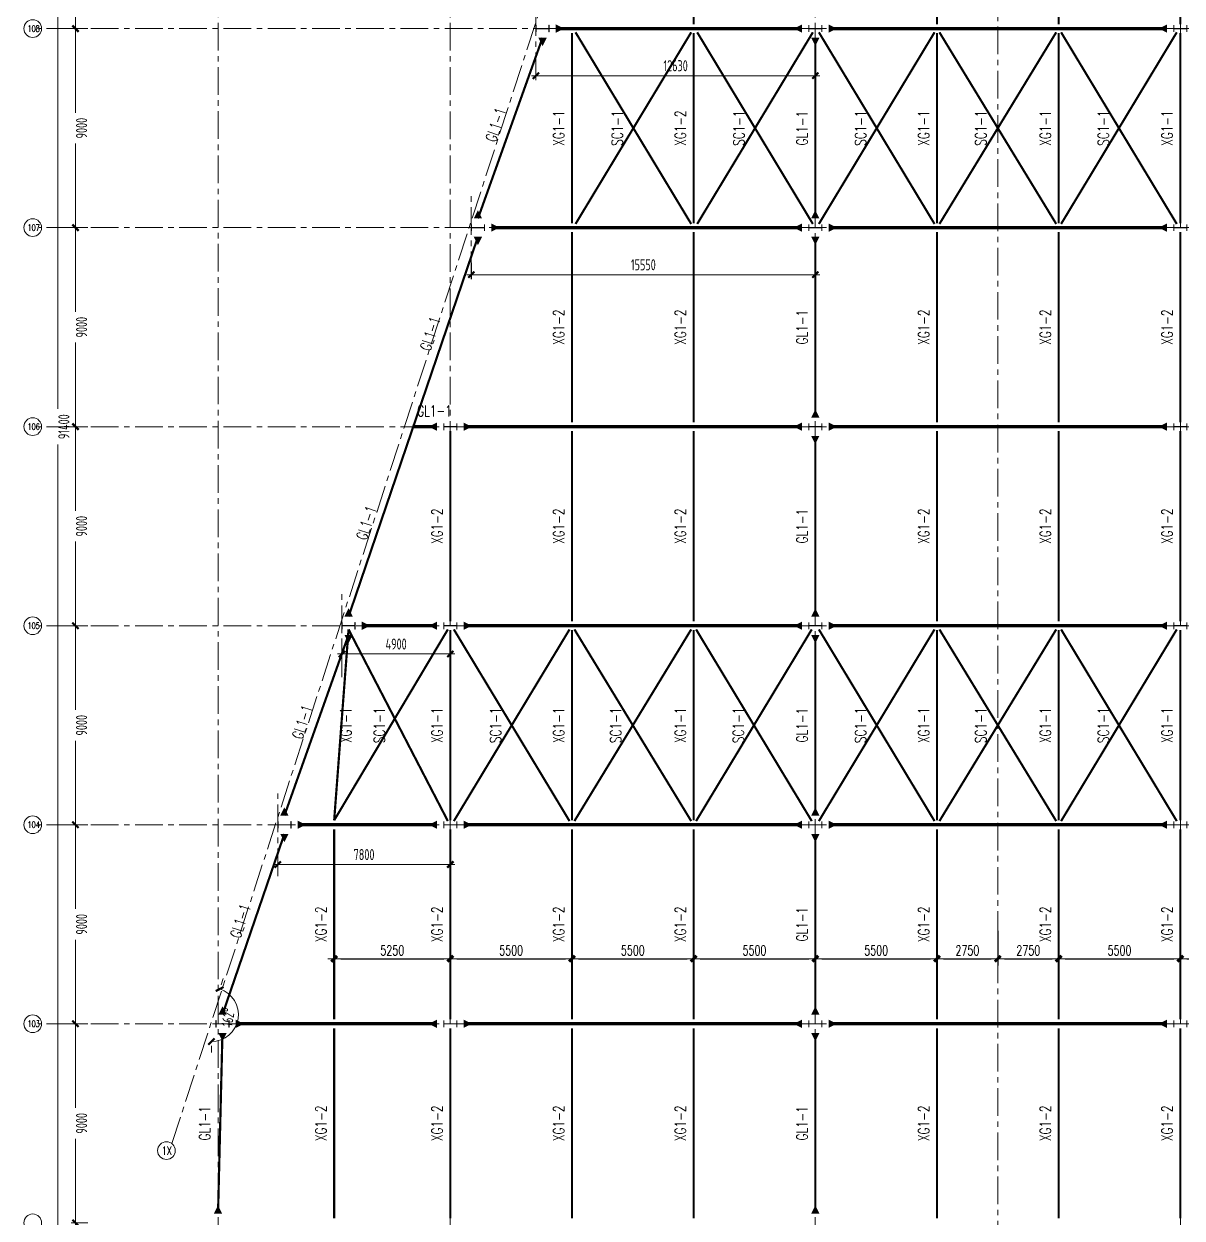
# Model space of a CAD drawing. Extents: x -1201378 to 2367219, y -619313 to 244905.
# Drawn here: x 382366 to 434722, y 146866 to 200866 of the extents above; entities that cross this region are included whole.
import ezdxf
from ezdxf.enums import TextEntityAlignment as Align

# ---------------------------------------------------------------- set-up
doc = ezdxf.new("R2010")
doc.units = 0
doc.header["$LTSCALE"] = 1000
doc.linetypes.add('CENTER', pattern=[2, 1.25, -0.25, 0.25, -0.25])
doc.layers.get('0').update_dxf_attribs({"linetype": 'CONTINUOUS'})
doc.layers.get('Defpoints').update_dxf_attribs({"linetype": 'CONTINUOUS'})
for name, color, linetype, lineweight in [('S-axis', 111, 'CONTINUOUS', 0), ('S-bea', 40, 'CONTINUOUS', 0), ('S-col', 2, 'CONTINUOUS', 0), ('S-dim', 81, 'CONTINUOUS', 0), ('S-dote', 5, 'CENTER', 0), ('THIN', 7, 'CONTINUOUS', 0), ('柱间支撑', 6, 'CENTER', 0), ('梁', 4, 'CONTINUOUS', 18)]:
    doc.layers.add(name, color=color, linetype=linetype, lineweight=lineweight)
doc.styles.add('_TCH_AXIS', font='COMPLEX', dxfattribs={"bigfont": 'GBCBIG'})
doc.styles.add('SS1', font='tj-romans1.shx', dxfattribs={"width": 0.7, "bigfont": 'tj-hztxt1.shx'})
doc.styles.add('TSSD_Dimension', font='tssdeng.shx', dxfattribs={"width": 0.7, "bigfont": 'hztxt.shx'})
doc.styles.add('TSSD_Rein', font='tj-romans1.shx', dxfattribs={"width": 0.7, "bigfont": 'tj-hztxt.shx'})
doc.dimstyles.new('S-150-ARCHI', dxfattribs={"dimscale": 150, "dimtxt": 3, "dimasz": 2, "dimexe": 2, "dimexo": 2, "dimgap": 1, "dimtad": 1, "dimdec": 0, "dimzin": 0, "dimdsep": 46, "dimtxsty": 'SS1', "dimblk1": 'TT', "dimblk2": 'TT', "dimsah": 1, "dimcen": 1, "dimclrd": 256, "dimclre": 256, "dimclrt": 256, "dimadec": 0, "dimazin": 0, "dimtfac": 1, "dimtdec": 0, "dimtix": 1, "dimtmove": 2, "dimatfit": 0, "dimldrblk": 'TT', "dimfxl": 2, "dimtolj": 1, "dimtzin": 0, "dimarcsym": 0})
doc.dimstyles.new('TSSD_200_200', dxfattribs={"dimtxt": 500, "dimasz": 200, "dimexe": 200, "dimexo": 500, "dimgap": 200, "dimtad": 1, "dimdec": 0, "dimzin": 0, "dimdsep": 46, "dimtxsty": 'TSSD_Dimension', "dimblk": 'ARCHTICK', "dimcen": 0, "dimdle": 200, "dimclrt": 7, "dimadec": 0, "dimazin": 0, "dimtfac": 1, "dimtdec": 0, "dimtix": 1, "dimtmove": 2, "dimatfit": 3, "dimfxl": 1, "dimtolj": 1, "dimtzin": 0, "dimarcsym": 0})

# ---------------------------------------------------------------- blocks, each defined once
blk = doc.blocks.new('_FZH')
at = {"layer": 'S-col'}
blk.add_lwpolyline([(-0.375, -0.188), (-0.375, 0.187), (-0.36, 0.187), (-0.36, 0.005), (0.36, 0.005), (0.36, 0.187), (0.375, 0.187), (0.375, -0.188), (0.36, -0.188), (0.36, -0.005), (-0.36, -0.005), (-0.36, -0.188)], close=True, dxfattribs=at)
blk = doc.blocks.new('w4234324')
at = {"layer": 'S-col', "xscale": 800.0000000000005, "yscale": 800.0000000000005, "zscale": 800.0000000000005}
for p in [(-239284, 804820), (-226954, 804820), (-210454, 804820), (-242204, 795820), (-226954, 795820), (-210454, 795820), (-243454, 786820), (-226954, 786820), (-210454, 786820), (-248054, 777820), (-243454, 777820), (-226954, 777820), (-210454, 777820), (-250954, 768820), (-243454, 768820), (-226954, 768820), (-210454, 768820), (-253754, 759820), (-243454, 759820), (-226954, 759820), (-210454, 759820)]:
    blk.add_blockref('_FZH', p, dxfattribs=at)
blk = doc.blocks.new('_ArchTick')
at = {"color": 0, "linetype": 'ByBlock', "const_width": 0.5}
blk.add_lwpolyline([(-0.71, -0.71), (0.71, 0.71)], dxfattribs=at)
blk = doc.blocks.new('*D2983')
at = {"layer": 'Defpoints', "color": 0, "transparency": 16777216}
for p in [(-215303, 43027), (-214244, 43027), (-214244, 34027)]:
    blk.add_point(p, dxfattribs=at)
at = {"layer": 'S-axis', "color": 0, "lineweight": -2, "transparency": 16777216}
for p, q in [((-215303, 43227), (-215303, 39225)), ((-214744, 43027), (-215503, 43027)), ((-215303, 33827), (-215303, 37829)), ((-214744, 34027), (-215503, 34027))]:
    blk.add_line(p, q, dxfattribs=at)
at = {"layer": 'S-axis', "color": 0, "lineweight": -2, "transparency": 16777216, "xscale": 200, "yscale": 200, "zscale": 200}
for p, rotation in [((-215303, 43027), 90), ((-215303, 34027), 270)]:
    blk.add_blockref('_ArchTick', p, dxfattribs=dict(at, rotation=rotation))
at = {"layer": 'S-axis', "color": 7, "transparency": 16777216, "insert": (-215028, 38527), "char_height": 500, "attachment_point": 5, "rotation": 90, "style": 'TSSD_Dimension'}
blk.add_mtext('\\A1;9000', dxfattribs=at)
blk = doc.blocks.new('*D2984')
at = {"layer": 'Defpoints', "color": 0, "transparency": 16777216}
for p in [(-215303, 52027), (-214244, 52027), (-214244, 43027)]:
    blk.add_point(p, dxfattribs=at)
at = {"layer": 'S-axis', "color": 0, "lineweight": -2, "transparency": 16777216}
for p, q in [((-214744, 52027), (-215503, 52027)), ((-215303, 52227), (-215303, 48225)), ((-215303, 42827), (-215303, 46829)), ((-214744, 43027), (-215503, 43027))]:
    blk.add_line(p, q, dxfattribs=at)
at = {"layer": 'S-axis', "color": 0, "lineweight": -2, "transparency": 16777216, "xscale": 200, "yscale": 200, "zscale": 200}
for p, rotation in [((-215303, 52027), 90), ((-215303, 43027), 270)]:
    blk.add_blockref('_ArchTick', p, dxfattribs=dict(at, rotation=rotation))
at = {"layer": 'S-axis', "color": 7, "transparency": 16777216, "insert": (-215028, 47527), "char_height": 500, "attachment_point": 5, "rotation": 90, "style": 'TSSD_Dimension'}
blk.add_mtext('\\A1;9000', dxfattribs=at)
blk = doc.blocks.new('*D2985')
at = {"layer": 'Defpoints', "color": 0, "transparency": 16777216}
for p in [(-215303, 61027), (-214244, 61027), (-214244, 52027)]:
    blk.add_point(p, dxfattribs=at)
at = {"layer": 'S-axis', "color": 0, "lineweight": -2, "transparency": 16777216}
for p, q in [((-214744, 61027), (-215503, 61027)), ((-215303, 61227), (-215303, 57225)), ((-215303, 51827), (-215303, 55829)), ((-214744, 52027), (-215503, 52027))]:
    blk.add_line(p, q, dxfattribs=at)
at = {"layer": 'S-axis', "color": 0, "lineweight": -2, "transparency": 16777216, "xscale": 200, "yscale": 200, "zscale": 200}
for p, rotation in [((-215303, 61027), 90), ((-215303, 52027), 270)]:
    blk.add_blockref('_ArchTick', p, dxfattribs=dict(at, rotation=rotation))
at = {"layer": 'S-axis', "color": 7, "transparency": 16777216, "insert": (-215028, 56527), "char_height": 500, "attachment_point": 5, "rotation": 90, "style": 'TSSD_Dimension'}
blk.add_mtext('\\A1;9000', dxfattribs=at)
blk = doc.blocks.new('*D2986')
at = {"layer": 'Defpoints', "color": 0, "transparency": 16777216}
for p in [(-215303, 70027), (-214244, 70027), (-214244, 61027)]:
    blk.add_point(p, dxfattribs=at)
at = {"layer": 'S-axis', "color": 0, "lineweight": -2, "transparency": 16777216}
for p, q in [((-215303, 70227), (-215303, 66225)), ((-214744, 70027), (-215503, 70027)), ((-215303, 60827), (-215303, 64829)), ((-214744, 61027), (-215503, 61027))]:
    blk.add_line(p, q, dxfattribs=at)
at = {"layer": 'S-axis', "color": 0, "lineweight": -2, "transparency": 16777216, "xscale": 200, "yscale": 200, "zscale": 200}
for p, rotation in [((-215303, 70027), 90), ((-215303, 61027), 270)]:
    blk.add_blockref('_ArchTick', p, dxfattribs=dict(at, rotation=rotation))
at = {"layer": 'S-axis', "color": 7, "transparency": 16777216, "insert": (-215028, 65527), "char_height": 500, "attachment_point": 5, "rotation": 90, "style": 'TSSD_Dimension'}
blk.add_mtext('\\A1;9000', dxfattribs=at)
blk = doc.blocks.new('*D2987')
at = {"layer": 'Defpoints', "color": 0, "transparency": 16777216}
for p in [(-215303, 79027), (-214244, 79027), (-214244, 70027)]:
    blk.add_point(p, dxfattribs=at)
at = {"layer": 'S-axis', "color": 0, "lineweight": -2, "transparency": 16777216}
for p, q in [((-214744, 79027), (-215503, 79027)), ((-215303, 79227), (-215303, 75225)), ((-215303, 69827), (-215303, 73829)), ((-214744, 70027), (-215503, 70027))]:
    blk.add_line(p, q, dxfattribs=at)
at = {"layer": 'S-axis', "color": 0, "lineweight": -2, "transparency": 16777216, "xscale": 200, "yscale": 200, "zscale": 200}
for p, rotation in [((-215303, 79027), 90), ((-215303, 70027), 270)]:
    blk.add_blockref('_ArchTick', p, dxfattribs=dict(at, rotation=rotation))
at = {"layer": 'S-axis', "color": 7, "transparency": 16777216, "insert": (-215028, 74527), "char_height": 500, "attachment_point": 5, "rotation": 90, "style": 'TSSD_Dimension'}
blk.add_mtext('\\A1;9000', dxfattribs=at)
blk = doc.blocks.new('*D2988')
at = {"layer": 'Defpoints', "color": 0, "transparency": 16777216}
for p in [(-215303, 88027), (-214244, 88027), (-214244, 79027)]:
    blk.add_point(p, dxfattribs=at)
at = {"layer": 'S-axis', "color": 0, "lineweight": -2, "transparency": 16777216}
for p, q in [((-214744, 88027), (-215503, 88027)), ((-215303, 88227), (-215303, 84225)), ((-215303, 78827), (-215303, 82829)), ((-214744, 79027), (-215503, 79027))]:
    blk.add_line(p, q, dxfattribs=at)
at = {"layer": 'S-axis', "color": 0, "lineweight": -2, "transparency": 16777216, "xscale": 200, "yscale": 200, "zscale": 200}
for p, rotation in [((-215303, 88027), 90), ((-215303, 79027), 270)]:
    blk.add_blockref('_ArchTick', p, dxfattribs=dict(at, rotation=rotation))
at = {"layer": 'S-axis', "color": 7, "transparency": 16777216, "insert": (-215028, 83527), "char_height": 500, "attachment_point": 5, "rotation": 90, "style": 'TSSD_Dimension'}
blk.add_mtext('\\A1;9000', dxfattribs=at)
blk = doc.blocks.new('*D2989')
at = {"layer": 'Defpoints', "color": 0, "transparency": 16777216}
for p in [(-215303, 97027), (-214244, 97027), (-214244, 88027)]:
    blk.add_point(p, dxfattribs=at)
at = {"layer": 'S-axis', "color": 0, "lineweight": -2, "transparency": 16777216}
for p, q in [((-215303, 97227), (-215303, 93225)), ((-214744, 97027), (-215503, 97027)), ((-215303, 87827), (-215303, 91829)), ((-214744, 88027), (-215503, 88027))]:
    blk.add_line(p, q, dxfattribs=at)
at = {"layer": 'S-axis', "color": 0, "lineweight": -2, "transparency": 16777216, "xscale": 200, "yscale": 200, "zscale": 200}
for p, rotation in [((-215303, 97027), 90), ((-215303, 88027), 270)]:
    blk.add_blockref('_ArchTick', p, dxfattribs=dict(at, rotation=rotation))
at = {"layer": 'S-axis', "color": 7, "transparency": 16777216, "insert": (-215028, 92527), "char_height": 500, "attachment_point": 5, "rotation": 90, "style": 'TSSD_Dimension'}
blk.add_mtext('\\A1;9000', dxfattribs=at)
blk = doc.blocks.new('*D3020')
at = {"layer": 'Defpoints', "color": 0, "transparency": 16777216}
for p in [(-216103, 115727), (-214344, 115727), (-214344, 24327)]:
    blk.add_point(p, dxfattribs=at)
at = {"layer": 'S-axis', "color": 0, "lineweight": -2, "transparency": 16777216}
for p, q in [((-214844, 115727), (-216303, 115727)), ((-216103, 115927), (-216103, 70833)), ((-216103, 24127), (-216103, 69221)), ((-214844, 24327), (-216303, 24327))]:
    blk.add_line(p, q, dxfattribs=at)
at = {"layer": 'S-axis', "color": 0, "lineweight": -2, "transparency": 16777216, "xscale": 200, "yscale": 200, "zscale": 200}
for p, rotation in [((-216103, 115727), 90), ((-216103, 24327), 270)]:
    blk.add_blockref('_ArchTick', p, dxfattribs=dict(at, rotation=rotation))
at = {"layer": 'S-axis', "color": 7, "transparency": 16777216, "insert": (-215828, 70027), "char_height": 500, "attachment_point": 5, "rotation": 90, "style": 'TSSD_Dimension'}
blk.add_mtext('\\A1;91400', dxfattribs=at)
blk = doc.blocks.new('*D3037')
at = {"layer": 'Defpoints', "color": 0, "transparency": 16777216}
for p in [(-194488, 86937), (-181858, 86937), (-181858, 85899)]:
    blk.add_point(p, dxfattribs=at)
at = {"layer": 'S-axis', "color": 0, "lineweight": -2, "transparency": 16777216}
for p, q in [((-194488, 86437), (-194488, 85699)), ((-181858, 86437), (-181858, 85699)), ((-194688, 85899), (-181658, 85899))]:
    blk.add_line(p, q, dxfattribs=at)
at = {"layer": 'S-axis', "color": 0, "lineweight": -2, "transparency": 16777216, "xscale": 200, "yscale": 200, "zscale": 200, "rotation": 180}
blk.add_blockref('_ArchTick', (-194488, 85899), dxfattribs=at)
at = {"layer": 'S-axis', "color": 0, "lineweight": -2, "transparency": 16777216, "xscale": 200, "yscale": 200, "zscale": 200}
blk.add_blockref('_ArchTick', (-181858, 85899), dxfattribs=at)
at = {"layer": 'S-axis', "color": 7, "transparency": 16777216, "insert": (-188173, 86349), "char_height": 500, "attachment_point": 5, "style": 'TSSD_Dimension'}
blk.add_mtext('\\A1;12630', dxfattribs=at)
blk = doc.blocks.new('*D3038')
at = {"layer": 'Defpoints', "color": 0, "transparency": 16777216}
for p in [(-197408, 77937), (-181858, 77937), (-181858, 76899)]:
    blk.add_point(p, dxfattribs=at)
at = {"layer": 'S-axis', "color": 0, "lineweight": -2, "transparency": 16777216}
for p, q in [((-197408, 77437), (-197408, 76699)), ((-181858, 77437), (-181858, 76699)), ((-197608, 76899), (-181658, 76899))]:
    blk.add_line(p, q, dxfattribs=at)
at = {"layer": 'S-axis', "color": 0, "lineweight": -2, "transparency": 16777216, "xscale": 200, "yscale": 200, "zscale": 200, "rotation": 180}
blk.add_blockref('_ArchTick', (-197408, 76899), dxfattribs=at)
at = {"layer": 'S-axis', "color": 0, "lineweight": -2, "transparency": 16777216, "xscale": 200, "yscale": 200, "zscale": 200}
blk.add_blockref('_ArchTick', (-181858, 76899), dxfattribs=at)
at = {"layer": 'S-axis', "color": 7, "transparency": 16777216, "insert": (-189633, 77349), "char_height": 500, "attachment_point": 5, "style": 'TSSD_Dimension'}
blk.add_mtext('\\A1;15550', dxfattribs=at)
blk = doc.blocks.new('*D3039')
at = {"layer": 'Defpoints', "color": 0, "transparency": 16777216}
for p in [(-203258, 60787), (-198358, 60787), (-198358, 59749)]:
    blk.add_point(p, dxfattribs=at)
at = {"layer": 'S-axis', "color": 0, "lineweight": -2, "transparency": 16777216}
for p, q in [((-203258, 60287), (-203258, 59549)), ((-198358, 60287), (-198358, 59549)), ((-203458, 59749), (-198158, 59749))]:
    blk.add_line(p, q, dxfattribs=at)
at = {"layer": 'S-axis', "color": 0, "lineweight": -2, "transparency": 16777216, "xscale": 200, "yscale": 200, "zscale": 200, "rotation": 180}
blk.add_blockref('_ArchTick', (-203258, 59749), dxfattribs=at)
at = {"layer": 'S-axis', "color": 0, "lineweight": -2, "transparency": 16777216, "xscale": 200, "yscale": 200, "zscale": 200}
blk.add_blockref('_ArchTick', (-198358, 59749), dxfattribs=at)
at = {"layer": 'S-axis', "color": 7, "transparency": 16777216, "insert": (-200808, 60199), "char_height": 500, "attachment_point": 5, "style": 'TSSD_Dimension'}
blk.add_mtext('\\A1;4900', dxfattribs=at)
blk = doc.blocks.new('*D3040')
at = {"layer": 'Defpoints', "color": 0, "transparency": 16777216}
for p in [(-206158, 51267), (-198358, 51267), (-198358, 50229)]:
    blk.add_point(p, dxfattribs=at)
at = {"layer": 'S-axis', "color": 0, "lineweight": -2, "transparency": 16777216}
for p, q in [((-206158, 50767), (-206158, 50029)), ((-198358, 50767), (-198358, 50029)), ((-206358, 50229), (-198158, 50229))]:
    blk.add_line(p, q, dxfattribs=at)
at = {"layer": 'S-axis', "color": 0, "lineweight": -2, "transparency": 16777216, "xscale": 200, "yscale": 200, "zscale": 200, "rotation": 180}
blk.add_blockref('_ArchTick', (-206158, 50229), dxfattribs=at)
at = {"layer": 'S-axis', "color": 0, "lineweight": -2, "transparency": 16777216, "xscale": 200, "yscale": 200, "zscale": 200}
blk.add_blockref('_ArchTick', (-198358, 50229), dxfattribs=at)
at = {"layer": 'S-axis', "color": 7, "transparency": 16777216, "insert": (-202258, 50679), "char_height": 500, "attachment_point": 5, "style": 'TSSD_Dimension'}
blk.add_mtext('\\A1;7800', dxfattribs=at)
blk = doc.blocks.new('*D3041')
at = {"layer": 'Defpoints', "color": 0, "transparency": 16777216}
for p in [(-208783, 44601), (-209158, 43443), (-208173, 42727), (-209158, 42225)]:
    blk.add_point(p, dxfattribs=at)
at = {"layer": 'S-axis', "color": 0, "lineweight": -2, "transparency": 16777216}
for p, q in [((-208628, 45077), (-208721, 44791)), ((-209158, 41725), (-209158, 42025))]:
    blk.add_line(p, q, dxfattribs=at)
blk.add_arc((-209158, 43443), 1218, 270, 72.0237, dxfattribs=at)
at = {"layer": 'S-axis', "color": 0, "lineweight": -2, "transparency": 16777216, "xscale": 200, "yscale": 200, "zscale": 200}
for p, rotation in [((-208783, 44601), 162.0237134182113), ((-209158, 42225), 179.9999999999993)]:
    blk.add_blockref('_ArchTick', p, dxfattribs=dict(at, rotation=rotation))
at = {"layer": 'S-axis', "color": 7, "transparency": 16777216, "insert": (-208400, 43323), "char_height": 500, "attachment_point": 5, "rotation": 81.0119, "style": 'TSSD_Dimension'}
blk.add_mtext('\\A1;162°', dxfattribs=at)
blk = doc.blocks.new('TT')
blk.add_line((-0.97, 0), (0.97, 0))
at = {"const_width": 0.45}
blk.add_lwpolyline([(-0.44, -0.44), (0.44, 0.44)], dxfattribs=at)
blk = doc.blocks.new('*D5932')
at = {"layer": 'Defpoints', "color": 0, "transparency": 16777216}
for p in [(396392, 160152), (401642, 160152), (401642, 158595)]:
    blk.add_point(p, dxfattribs=at)
at = {"layer": 'S-dim', "lineweight": -2, "transparency": 16777216}
for p, q in [((396392, 159852), (396392, 158295)), ((401642, 159852), (401642, 158295)), ((396692, 158595), (401342, 158595))]:
    blk.add_line(p, q, dxfattribs=at)
at = {"layer": 'S-dim', "lineweight": -2, "transparency": 16777216, "xscale": 300, "yscale": 300, "zscale": 300, "rotation": 180}
blk.add_blockref('TT', (396392, 158595), dxfattribs=at)
at = {"layer": 'S-dim', "lineweight": -2, "transparency": 16777216, "xscale": 300, "yscale": 300, "zscale": 300}
blk.add_blockref('TT', (401642, 158595), dxfattribs=at)
at = {"layer": 'S-dim', "transparency": 16777216, "insert": (399017, 158970), "char_height": 450, "attachment_point": 5, "style": 'SS1'}
blk.add_mtext('\\A1;5250', dxfattribs=at)
blk = doc.blocks.new('*D5933')
at = {"layer": 'Defpoints', "color": 0, "transparency": 16777216}
for p in [(401642, 160152), (407142, 159544), (407142, 158595)]:
    blk.add_point(p, dxfattribs=at)
at = {"layer": 'S-dim', "lineweight": -2, "transparency": 16777216}
for p, q in [((401642, 159852), (401642, 158295)), ((407142, 159244), (407142, 158295)), ((401942, 158595), (406842, 158595))]:
    blk.add_line(p, q, dxfattribs=at)
at = {"layer": 'S-dim', "lineweight": -2, "transparency": 16777216, "xscale": 300, "yscale": 300, "zscale": 300, "rotation": 180}
blk.add_blockref('TT', (401642, 158595), dxfattribs=at)
at = {"layer": 'S-dim', "lineweight": -2, "transparency": 16777216, "xscale": 300, "yscale": 300, "zscale": 300}
blk.add_blockref('TT', (407142, 158595), dxfattribs=at)
at = {"layer": 'S-dim', "transparency": 16777216, "insert": (404392, 158970), "char_height": 450, "attachment_point": 5, "style": 'SS1'}
blk.add_mtext('\\A1;5500', dxfattribs=at)
blk = doc.blocks.new('*D5934')
at = {"layer": 'Defpoints', "color": 0, "transparency": 16777216}
for p in [(412642, 160152), (407142, 159544), (412642, 158595)]:
    blk.add_point(p, dxfattribs=at)
at = {"layer": 'S-dim', "lineweight": -2, "transparency": 16777216}
for p, q in [((412642, 159852), (412642, 158295)), ((407142, 159244), (407142, 158295)), ((407442, 158595), (412342, 158595))]:
    blk.add_line(p, q, dxfattribs=at)
at = {"layer": 'S-dim', "lineweight": -2, "transparency": 16777216, "xscale": 300, "yscale": 300, "zscale": 300, "rotation": 180}
blk.add_blockref('TT', (407142, 158595), dxfattribs=at)
at = {"layer": 'S-dim', "lineweight": -2, "transparency": 16777216, "xscale": 300, "yscale": 300, "zscale": 300}
blk.add_blockref('TT', (412642, 158595), dxfattribs=at)
at = {"layer": 'S-dim', "transparency": 16777216, "insert": (409892, 158970), "char_height": 450, "attachment_point": 5, "style": 'SS1'}
blk.add_mtext('\\A1;5500', dxfattribs=at)
blk = doc.blocks.new('*D5935')
at = {"layer": 'Defpoints', "color": 0, "transparency": 16777216}
for p in [(412642, 160152), (418142, 160152), (418142, 158595)]:
    blk.add_point(p, dxfattribs=at)
at = {"layer": 'S-dim', "lineweight": -2, "transparency": 16777216}
for p, q in [((412642, 159852), (412642, 158295)), ((418142, 159852), (418142, 158295)), ((412942, 158595), (417842, 158595))]:
    blk.add_line(p, q, dxfattribs=at)
at = {"layer": 'S-dim', "lineweight": -2, "transparency": 16777216, "xscale": 300, "yscale": 300, "zscale": 300, "rotation": 180}
blk.add_blockref('TT', (412642, 158595), dxfattribs=at)
at = {"layer": 'S-dim', "lineweight": -2, "transparency": 16777216, "xscale": 300, "yscale": 300, "zscale": 300}
blk.add_blockref('TT', (418142, 158595), dxfattribs=at)
at = {"layer": 'S-dim', "transparency": 16777216, "insert": (415392, 158970), "char_height": 450, "attachment_point": 5, "style": 'SS1'}
blk.add_mtext('\\A1;5500', dxfattribs=at)
blk = doc.blocks.new('*D5936')
at = {"layer": 'Defpoints', "color": 0, "transparency": 16777216}
for p in [(418142, 160152), (423642, 160152), (423642, 158595)]:
    blk.add_point(p, dxfattribs=at)
at = {"layer": 'S-dim', "lineweight": -2, "transparency": 16777216}
for p, q in [((418142, 159852), (418142, 158295)), ((423642, 159852), (423642, 158295)), ((418442, 158595), (423342, 158595))]:
    blk.add_line(p, q, dxfattribs=at)
at = {"layer": 'S-dim', "lineweight": -2, "transparency": 16777216, "xscale": 300, "yscale": 300, "zscale": 300, "rotation": 180}
blk.add_blockref('TT', (418142, 158595), dxfattribs=at)
at = {"layer": 'S-dim', "lineweight": -2, "transparency": 16777216, "xscale": 300, "yscale": 300, "zscale": 300}
blk.add_blockref('TT', (423642, 158595), dxfattribs=at)
at = {"layer": 'S-dim', "transparency": 16777216, "insert": (420892, 158970), "char_height": 450, "attachment_point": 5, "style": 'SS1'}
blk.add_mtext('\\A1;5500', dxfattribs=at)
blk = doc.blocks.new('*D5937')
at = {"layer": 'Defpoints', "color": 0, "transparency": 16777216}
for p in [(423642, 160152), (426392, 160152), (426392, 158595)]:
    blk.add_point(p, dxfattribs=at)
at = {"layer": 'S-dim', "lineweight": -2, "transparency": 16777216}
for p, q in [((423642, 159852), (423642, 158295)), ((426392, 159852), (426392, 158295)), ((423942, 158595), (426092, 158595))]:
    blk.add_line(p, q, dxfattribs=at)
at = {"layer": 'S-dim', "lineweight": -2, "transparency": 16777216, "xscale": 300, "yscale": 300, "zscale": 300, "rotation": 180}
blk.add_blockref('TT', (423642, 158595), dxfattribs=at)
at = {"layer": 'S-dim', "lineweight": -2, "transparency": 16777216, "xscale": 300, "yscale": 300, "zscale": 300}
blk.add_blockref('TT', (426392, 158595), dxfattribs=at)
at = {"layer": 'S-dim', "transparency": 16777216, "insert": (425017, 158970), "char_height": 450, "attachment_point": 5, "style": 'SS1'}
blk.add_mtext('\\A1;2750', dxfattribs=at)
blk = doc.blocks.new('*D5938')
at = {"layer": 'Defpoints', "color": 0, "transparency": 16777216}
for p in [(426392, 160152), (429142, 160152), (429142, 158595)]:
    blk.add_point(p, dxfattribs=at)
at = {"layer": 'S-dim', "lineweight": -2, "transparency": 16777216}
for p, q in [((426392, 159852), (426392, 158295)), ((429142, 159852), (429142, 158295)), ((426692, 158595), (428842, 158595))]:
    blk.add_line(p, q, dxfattribs=at)
at = {"layer": 'S-dim', "lineweight": -2, "transparency": 16777216, "xscale": 300, "yscale": 300, "zscale": 300, "rotation": 180}
blk.add_blockref('TT', (426392, 158595), dxfattribs=at)
at = {"layer": 'S-dim', "lineweight": -2, "transparency": 16777216, "xscale": 300, "yscale": 300, "zscale": 300}
blk.add_blockref('TT', (429142, 158595), dxfattribs=at)
at = {"layer": 'S-dim', "transparency": 16777216, "insert": (427767, 158970), "char_height": 450, "attachment_point": 5, "style": 'SS1'}
blk.add_mtext('\\A1;2750', dxfattribs=at)
blk = doc.blocks.new('*D5939')
at = {"layer": 'Defpoints', "color": 0, "transparency": 16777216}
for p in [(429142, 160152), (434642, 160152), (434642, 158595)]:
    blk.add_point(p, dxfattribs=at)
at = {"layer": 'S-dim', "lineweight": -2, "transparency": 16777216}
for p, q in [((429142, 159852), (429142, 158295)), ((434642, 159852), (434642, 158295)), ((429442, 158595), (434342, 158595))]:
    blk.add_line(p, q, dxfattribs=at)
at = {"layer": 'S-dim', "lineweight": -2, "transparency": 16777216, "xscale": 300, "yscale": 300, "zscale": 300, "rotation": 180}
blk.add_blockref('TT', (429142, 158595), dxfattribs=at)
at = {"layer": 'S-dim', "lineweight": -2, "transparency": 16777216, "xscale": 300, "yscale": 300, "zscale": 300}
blk.add_blockref('TT', (434642, 158595), dxfattribs=at)
at = {"layer": 'S-dim', "transparency": 16777216, "insert": (431892, 158970), "char_height": 450, "attachment_point": 5, "style": 'SS1'}
blk.add_mtext('\\A1;5500', dxfattribs=at)
blk = doc.blocks.new('*D5940')
at = {"layer": 'Defpoints', "color": 0, "transparency": 16777216}
for p in [(434642, 160152), (440142, 160152), (440142, 158595)]:
    blk.add_point(p, dxfattribs=at)
at = {"layer": 'S-dim', "lineweight": -2, "transparency": 16777216}
for p, q in [((434642, 159852), (434642, 158295)), ((440142, 159852), (440142, 158295)), ((434942, 158595), (439842, 158595))]:
    blk.add_line(p, q, dxfattribs=at)
at = {"layer": 'S-dim', "lineweight": -2, "transparency": 16777216, "xscale": 300, "yscale": 300, "zscale": 300, "rotation": 180}
blk.add_blockref('TT', (434642, 158595), dxfattribs=at)
at = {"layer": 'S-dim', "lineweight": -2, "transparency": 16777216, "xscale": 300, "yscale": 300, "zscale": 300}
blk.add_blockref('TT', (440142, 158595), dxfattribs=at)
at = {"layer": 'S-dim', "transparency": 16777216, "insert": (437392, 158970), "char_height": 450, "attachment_point": 5, "style": 'SS1'}
blk.add_mtext('\\A1;5500', dxfattribs=at)
blk = doc.blocks.new('1#轴网')
at = {"layer": 'S-axis'}
for centre in [(-217234.2, 88028.1), (-217234.2, 79028.1), (-217234.2, 70028.1), (-217234.2, 61028.1), (-217234.2, 52028.1), (-217234.2, 43028.1), (-211189.1, 37292), (-217234.2, 34028.1)]:
    blk.add_circle(centre, 400, dxfattribs=at)
at = {"layer": 'S-dote'}
for p, q in [((-208858.4, 19038.1), (-208858.4, 124694.3)), ((-198358.5, 19033), (-198358.5, 124689.3)), ((-181858.5, 19033.1), (-181858.5, 124689.3)), ((-173608.5, 18867), (-173608.5, 124689.3)), ((-165358.5, 19033.1), (-165358.5, 124689.3)), ((-194488.5, 85697), (-194488.5, 89487)), ((-99358.5, 88027), (-216950.7, 88027)), ((-197408.5, 76697), (-197408.5, 80487)), ((-99358.5, 79027), (-216950.7, 79027)), ((-99358.5, 70027), (-216950.7, 70027)), ((-203258.5, 58697), (-203258.5, 62487)), ((-99358.5, 61027), (-216950.7, 61027)), ((-206158.5, 49697), (-206158.5, 53487)), ((-99358.5, 52027), (-216950.7, 52027)), ((-99358.5, 43027), (-216950.7, 43027))]:
    blk.add_line(p, q, dxfattribs=at)
blk.add_lwpolyline([(-210946, 37609.6), (-184459.5, 119241.7)], dxfattribs=at)
at = {"layer": 'S-axis', "style": '_TCH_AXIS', "width": 0.705882}
for s, height, p in [('108', 290.63, (-217473.5, 87882.8)), ('107', 290.63, (-217473.5, 78882.8)), ('106', 290.63, (-217473.5, 69882.8)), ('105', 290.63, (-217473.5, 60882.8)), ('104', 282.17, (-217476, 51887)), ('103', 290.63, (-217473.5, 42882.8)), ('1X', 374.97, (-211397.1, 37104.5))]:
    blk.add_text(s, height=height, dxfattribs=at).set_placement(p)
at = {"layer": 'S-axis'}
for base, p1, p2, picture, middle in [((-216102.5, 115727), (-214344.3, 24327), (-214344.3, 115727), '*D3020', (-215827.5, 70027)), ((-215302.5, 97027), (-214244.3, 88027), (-214244.3, 97027), '*D2989', (-215027.5, 92527)), ((-215302.5, 88027), (-214244.3, 79027), (-214244.3, 88027), '*D2988', (-215027.5, 83527)), ((-215302.5, 79027), (-214244.3, 70027), (-214244.3, 79027), '*D2987', (-215027.5, 74527)), ((-215302.5, 70027), (-214244.3, 61027), (-214244.3, 70027), '*D2986', (-215027.5, 65527)), ((-215302.5, 61027), (-214244.3, 52027), (-214244.3, 61027), '*D2985', (-215027.5, 56527)), ((-215302.5, 52027), (-214244.3, 43027), (-214244.3, 52027), '*D2984', (-215027.5, 47527)), ((-215302.5, 43027), (-214244.3, 34027), (-214244.3, 43027), '*D2983', (-215027.5, 38527))]:
    dim = blk.add_linear_dim(base=base, p1=p1, p2=p2, angle=90, dimstyle='TSSD_200_200', dxfattribs=at)
    dim.commit()
    dim.dimension.update_dxf_attribs({"geometry": picture, "text_midpoint": middle, "dimtype": 161})
for p1, p2, picture, middle in [((-194488.5, 86937), (-181858.5, 86937), '*D3037', (-188173.5, 86349.5)), ((-197408.5, 77937), (-181858.5, 77937), '*D3038', (-189633.5, 77349.5)), ((-203258.5, 60787), (-198358.5, 60787), '*D3039', (-200808.5, 60199.5)), ((-206158.5, 51267), (-198358.5, 51267), '*D3040', (-202258.5, 50679.5))]:
    dim = blk.add_aligned_dim(p1=p1, p2=p2, distance=-1037.5, dimstyle='TSSD_200_200', dxfattribs=at)
    dim.commit()
    dim.dimension.update_dxf_attribs({"geometry": picture, "text_midpoint": middle})
dim = blk.add_angular_dim_3p(base=(-208173.4, 42727.3), center=(-209158.5, 43442.8), p1=(-209158.5, 42225.3), p2=(-208782.7, 44600.9), dimstyle='TSSD_200_200', dxfattribs=at)
dim.commit()
dim.dimension.update_dxf_attribs({"geometry": '*D3041', "text_midpoint": (-208400.3, 43322.9)})

msp = doc.modelspace()

# ---------------------------------------------------------------- linework, layer by layer
at = {"layer": 'S-bea'}
for points in [[(405811.5, 200236.8, 375, 0, 0), (405811.5, 199861.8, 375, 0, 0)], [(406411.5, 200651.8, 375, 0, 0), (406786.5, 200651.8, 375, 0, 0)], [(417541.5, 200651.8, 375, 0, 0), (417166.5, 200651.8, 375, 0, 0)], [(417541.5, 200651.8, 375, 0, 0), (417166.5, 200651.8, 375, 0, 0)], [(418141.5, 200236.8, 375, 0, 0), (418141.5, 199861.8, 375, 0, 0)], [(418741.5, 200651.8, 375, 0, 0), (419116.5, 200651.8, 375, 0, 0)], [(434041.5, 200651.8, 375, 0, 0), (433666.5, 200651.8, 375, 0, 0)], [(434041.5, 200651.8, 375, 0, 0), (433666.5, 200651.8, 375, 0, 0)], [(402891.5, 192066.8, 375, 0, 0), (402891.5, 192441.8, 375, 0, 0)], [(418141.5, 192066.8, 375, 0, 0), (418141.5, 192441.8, 375, 0, 0)], [(403491.5, 191651.8, 375, 0, 0), (403866.5, 191651.8, 375, 0, 0)], [(417541.5, 191651.8, 375, 0, 0), (417166.5, 191651.8, 375, 0, 0)], [(417541.5, 191651.8, 375, 0, 0), (417166.5, 191651.8, 375, 0, 0)], [(418741.5, 191651.8, 375, 0, 0), (419116.5, 191651.8, 375, 0, 0)], [(418741.5, 191651.8, 375, 0, 0), (419116.5, 191651.8, 375, 0, 0)], [(434041.5, 191651.8, 375, 0, 0), (433666.5, 191651.8, 375, 0, 0)], [(434041.5, 191651.8, 375, 0, 0), (433666.5, 191651.8, 375, 0, 0)], [(402891.5, 191236.8, 375, 0, 0), (402891.5, 190861.8, 375, 0, 0)], [(418141.5, 191236.8, 375, 0, 0), (418141.5, 190861.8, 375, 0, 0)], [(418141.5, 183066.8, 375, 0, 0), (418141.5, 183441.8, 375, 0, 0)], [(401041.5, 182651.8, 375, 0, 0), (400666.5, 182651.8, 375, 0, 0)], [(401041.5, 182651.8, 375, 0, 0), (400666.5, 182651.8, 375, 0, 0)], [(402241.5, 182651.8, 375, 0, 0), (402616.5, 182651.8, 375, 0, 0)], [(417541.5, 182651.8, 375, 0, 0), (417166.5, 182651.8, 375, 0, 0)], [(417541.5, 182651.8, 375, 0, 0), (417166.5, 182651.8, 375, 0, 0)], [(418741.5, 182651.8, 375, 0, 0), (419116.5, 182651.8, 375, 0, 0)], [(434041.5, 182651.8, 375, 0, 0), (433666.5, 182651.8, 375, 0, 0)], [(434041.5, 182651.8, 375, 0, 0), (433666.5, 182651.8, 375, 0, 0)], [(418141.5, 182236.8, 375, 0, 0), (418141.5, 181861.8, 375, 0, 0)], [(397041.5, 174066.8, 375, 0, 0), (397041.5, 174441.8, 375, 0, 0)], [(418141.5, 174066.8, 375, 0, 0), (418141.5, 174441.8, 375, 0, 0)], [(397041.5, 173236.8, 375, 0, 0), (397041.5, 172861.8, 375, 0, 0)], [(397641.5, 173651.8, 375, 0, 0), (398016.5, 173651.8, 375, 0, 0)], [(401041.5, 173651.8, 375, 0, 0), (400666.5, 173651.8, 375, 0, 0)], [(402241.5, 173651.8, 375, 0, 0), (402616.5, 173651.8, 375, 0, 0)], [(417541.5, 173651.8, 375, 0, 0), (417166.5, 173651.8, 375, 0, 0)], [(417541.5, 173651.8, 375, 0, 0), (417166.5, 173651.8, 375, 0, 0)], [(418141.5, 173236.8, 375, 0, 0), (418141.5, 172861.8, 375, 0, 0)], [(418741.5, 173651.8, 375, 0, 0), (419116.5, 173651.8, 375, 0, 0)], [(434041.5, 173651.8, 375, 0, 0), (433666.5, 173651.8, 375, 0, 0)], [(434041.5, 173651.8, 375, 0, 0), (433666.5, 173651.8, 375, 0, 0)], [(394141.5, 165066.8, 375, 0, 0), (394141.5, 165441.8, 375, 0, 0)], [(418141.5, 165066.8, 375, 0, 0), (418141.5, 165441.8, 375, 0, 0)], [(394741.5, 164651.8, 375, 0, 0), (395116.5, 164651.8, 375, 0, 0)], [(401041.5, 164651.8, 375, 0, 0), (400666.5, 164651.8, 375, 0, 0)], [(402241.5, 164651.8, 375, 0, 0), (402616.5, 164651.8, 375, 0, 0)], [(417541.5, 164651.8, 375, 0, 0), (417166.5, 164651.8, 375, 0, 0)], [(417541.5, 164651.8, 375, 0, 0), (417166.5, 164651.8, 375, 0, 0)], [(418741.5, 164651.8, 375, 0, 0), (419116.5, 164651.8, 375, 0, 0)], [(434041.5, 164651.8, 375, 0, 0), (433666.5, 164651.8, 375, 0, 0)], [(434041.5, 164651.8, 375, 0, 0), (433666.5, 164651.8, 375, 0, 0)], [(394141.5, 164236.8, 375, 0, 0), (394141.5, 163861.8, 375, 0, 0)], [(418141.5, 164236.8, 375, 0, 0), (418141.5, 163861.8, 375, 0, 0)], [(391341.5, 156066.8, 375, 0, 0), (391341.5, 156441.8, 375, 0, 0)], [(418141.5, 156066.8, 375, 0, 0), (418141.5, 156441.8, 375, 0, 0)], [(391941.5, 155651.8, 375, 0, 0), (392316.5, 155651.8, 375, 0, 0)], [(401041.5, 155651.8, 375, 0, 0), (400666.5, 155651.8, 375, 0, 0)], [(401041.5, 155651.8, 375, 0, 0), (400666.5, 155651.8, 375, 0, 0)], [(402241.5, 155651.8, 375, 0, 0), (402616.5, 155651.8, 375, 0, 0)], [(417541.5, 155651.8, 375, 0, 0), (417166.5, 155651.8, 375, 0, 0)], [(417541.5, 155651.8, 375, 0, 0), (417166.5, 155651.8, 375, 0, 0)], [(418741.5, 155651.8, 375, 0, 0), (419116.5, 155651.8, 375, 0, 0)], [(434041.5, 155651.8, 375, 0, 0), (433666.5, 155651.8, 375, 0, 0)], [(434041.5, 155651.8, 375, 0, 0), (433666.5, 155651.8, 375, 0, 0)], [(391341.5, 155236.8, 375, 0, 0), (391341.5, 154861.8, 375, 0, 0)], [(418141.5, 155236.8, 375, 0, 0), (418141.5, 154861.8, 375, 0, 0)], [(391141.5, 147066.8, 375, 0, 0), (391141.5, 147441.8, 375, 0, 0)], [(418141.5, 147066.8, 375, 0, 0), (418141.5, 147441.8, 375, 0, 0)]]:
    msp.add_lwpolyline(points, format="xyseb", dxfattribs=at)
at = {"layer": 'S-bea', "const_width": 150}
for points in [[(406411.5, 200651.8), (417541.5, 200651.8)], [(418741.5, 200651.8), (434041.5, 200651.8)], [(403491.5, 191651.8), (417541.5, 191651.8)], [(418741.5, 191651.8), (434041.5, 191651.8)], [(401041.5, 182651.8), (399966.5, 182651.8)], [(402241.5, 182651.8), (417541.5, 182651.8)], [(418741.5, 182651.8), (434041.5, 182651.8)], [(397641.5, 173651.8), (401041.5, 173651.8)], [(402241.5, 173651.8), (417541.5, 173651.8)], [(418741.5, 173651.8), (434041.5, 173651.8)], [(394741.5, 164651.8), (401041.5, 164651.8)], [(402241.5, 164651.8), (417541.5, 164651.8)], [(418741.5, 164651.8), (434041.5, 164651.8)], [(391941.5, 155651.8), (401041.5, 155651.8)], [(402241.5, 155651.8), (417541.5, 155651.8)], [(418741.5, 155651.8), (434041.5, 155651.8)]]:
    msp.add_lwpolyline(points, dxfattribs=at)
at = {"layer": '柱间支撑', "linetype": 'Continuous', "const_width": 100}
for points in [[(412641.5, 200851.8), (412641.5, 209451.8)], [(423641.5, 200851.8), (423641.5, 209451.8)], [(429141.5, 200851.8), (429141.5, 209451.8)], [(434641.5, 200851.8), (434641.5, 209451.8)], [(407141.5, 191851.8), (407141.5, 200451.8)], [(412531.2, 191818.7), (407301.8, 200485)], [(407301.8, 191818.7), (412531.2, 200485)], [(412641.5, 191851.8), (412641.5, 200451.8)], [(418031.2, 191818.7), (412801.8, 200485)], [(412801.8, 191818.7), (418031.2, 200485)], [(423531.2, 191818.7), (418301.8, 200485)], [(418301.8, 191818.7), (423531.2, 200485)], [(423641.5, 191851.8), (423641.5, 200451.8)], [(429031.2, 191818.7), (423751.8, 200485)], [(423751.8, 191818.7), (429031.2, 200485)], [(429141.5, 191851.8), (429141.5, 200451.8)], [(434481.2, 191818.7), (429251.8, 200485)], [(429251.8, 191818.7), (434481.2, 200485)], [(434641.5, 191851.8), (434641.5, 200451.8)], [(407141.5, 182851.8), (407141.5, 191451.8)], [(412641.5, 182851.8), (412641.5, 191451.8)], [(423641.5, 182851.8), (423641.5, 191451.8)], [(429141.5, 182851.8), (429141.5, 191451.8)], [(434641.5, 182851.8), (434641.5, 191451.8)], [(401641.5, 173851.8), (401641.5, 182451.8)], [(407141.5, 173851.8), (407141.5, 182451.8)], [(412641.5, 173851.8), (412641.5, 182451.8)], [(423641.5, 173851.8), (423641.5, 182451.8)], [(429141.5, 173851.8), (429141.5, 182451.8)], [(434641.5, 173851.8), (434641.5, 182451.8)], [(396391.6, 164851.8), (401531.2, 173485)], [(397041.8, 173485), (396391.6, 164851.8)], [(401531.2, 164818.7), (397041.8, 173485)], [(401641.5, 164851.8), (401641.5, 173451.8)], [(407031.2, 164818.7), (401801.8, 173485)], [(401801.8, 164818.7), (407031.2, 173485)], [(407141.5, 164851.8), (407141.5, 173451.8)], [(412531.2, 164818.7), (407251.8, 173485)], [(407251.8, 164818.7), (412531.2, 173485)], [(412641.5, 164851.8), (412641.5, 173451.8)], [(417981.2, 164818.7), (412751.8, 173485)], [(412751.8, 164818.7), (417981.2, 173485)], [(423531.2, 164818.7), (418301.8, 173485)], [(418301.8, 164818.7), (423531.2, 173485)], [(423641.5, 164851.8), (423641.5, 173451.8)], [(429031.2, 164818.7), (423751.8, 173485)], [(423751.8, 164818.7), (429031.2, 173485)], [(429141.5, 164851.8), (429141.5, 173451.8)], [(434481.2, 164818.7), (429251.8, 173485)], [(429251.8, 164818.7), (434481.2, 173485)], [(434641.5, 164851.8), (434641.5, 173451.8)], [(396391.6, 155851.8), (396391.6, 164451.8)], [(401641.5, 155851.8), (401641.5, 164451.8)], [(407141.5, 155851.8), (407141.5, 164451.8)], [(412641.5, 155851.8), (412641.5, 164451.8)], [(423641.5, 155851.8), (423641.5, 164451.8)], [(429141.5, 155851.8), (429141.5, 164451.8)], [(434641.5, 155851.8), (434641.5, 164451.8)], [(396391.6, 146851.8), (396391.6, 155451.8)], [(401641.5, 146851.8), (401641.5, 155451.8)], [(407141.5, 146851.8), (407141.5, 155451.8)], [(412641.5, 146851.8), (412641.5, 155451.8)], [(423641.5, 146851.8), (423641.5, 155451.8)], [(429141.5, 146851.8), (429141.5, 155451.8)], [(434641.5, 146851.8), (434641.5, 155451.8)]]:
    msp.add_lwpolyline(points, dxfattribs=at)
at = {"layer": '梁', "linetype": 'Continuous', "const_width": 100}
for points in [[(402891.5, 192066.8), (405811.5, 200236.8)], [(418141.5, 192066.8), (418141.5, 200236.8)], [(397041.5, 174066.8), (402891.5, 191236.8)], [(418141.5, 183066.8), (418141.5, 191236.8)], [(418141.5, 174066.8), (418141.5, 182236.8)], [(394141.5, 165066.8), (397041.5, 173236.8)], [(418141.5, 165066.8), (418141.5, 173236.8)], [(391341.5, 156066.8), (394141.5, 164236.8)], [(418141.5, 156066.8), (418141.5, 164236.8)], [(391141.5, 147066.8), (391341.5, 155236.8)], [(418141.5, 147066.8), (418141.5, 155236.8)]]:
    msp.add_lwpolyline(points, dxfattribs=at)

# ---------------------------------------------------------------- block references
at = {"layer": 'S-axis'}
msp.add_blockref('1#轴网', (600000, 112624.8), dxfattribs=at)
at = {"layer": 'S-col'}
msp.add_blockref('w4234324', (645095.7, -604168.2), dxfattribs=at)

# ---------------------------------------------------------------- texts
at = {"layer": 'THIN', "style": 'TSSD_Rein', "width": 0.7}
for s, rotation, p in [('GL1-1', 72, (404080.5, 196176.9)), ('XG1-1', 90, (406941.5, 196151.8)), ('SC1-1', 90, (409586.8, 196150.2)), ('XG1-2', 90, (412441.5, 196151.8)), ('SC1-1', 90, (415086.8, 196150.2)), ('GL1-1', 90, (417941.5, 196151.8)), ('SC1-1', 90, (420586.8, 196150.2)), ('XG1-1', 90, (423441.5, 196151.8)), ('SC1-1', 90, (426022, 196150.2)), ('XG1-1', 90, (428941.5, 196151.8)), ('SC1-1', 90, (431562.8, 196150.2)), ('XG1-1', 90, (434441.5, 196151.8)), ('GL1-1', 72, (401117, 186735.6)), ('XG1-2', 90, (406941.5, 187151.8)), ('XG1-2', 90, (412441.5, 187151.8)), ('GL1-1', 90, (417941.5, 187151.8)), ('XG1-2', 90, (423441.5, 187151.8)), ('XG1-2', 90, (428941.5, 187151.8)), ('XG1-2', 90, (434441.5, 187151.8)), ('GL1-1', 72, (398230.5, 178176.9)), ('XG1-2', 90, (401441.5, 178151.8)), ('XG1-2', 90, (406941.5, 178151.8)), ('XG1-2', 90, (412441.5, 178151.8)), ('GL1-1', 90, (417941.5, 178151.8)), ('XG1-2', 90, (423441.5, 178151.8)), ('XG1-2', 90, (428941.5, 178151.8)), ('XG1-2', 90, (434441.5, 178151.8)), ('GL1-1', 72, (395330.5, 169176.9)), ('XG1-1', 90, (397318.7, 169151.8)), ('SC1-1', 90, (398839.2, 169150.2)), ('XG1-1', 90, (401441.5, 169151.8)), ('SC1-1', 90, (404086.8, 169150.2)), ('XG1-1', 90, (406941.5, 169151.8)), ('SC1-1', 90, (409522, 169150.2)), ('XG1-1', 90, (412441.5, 169151.8)), ('SC1-1', 90, (415062.8, 169150.2)), ('GL1-1', 90, (417941.5, 169151.8)), ('SC1-1', 90, (420586.8, 169150.2)), ('XG1-1', 90, (423441.5, 169151.8)), ('SC1-1', 90, (426022, 169150.2)), ('XG1-1', 90, (428941.5, 169151.8)), ('SC1-1', 90, (431562.8, 169150.2)), ('XG1-1', 90, (434441.5, 169151.8)), ('GL1-1', 72, (392530.5, 160176.9)), ('XG1-2', 90, (396191.6, 160151.8)), ('XG1-2', 90, (401441.5, 160151.8)), ('XG1-2', 90, (406941.5, 160151.8)), ('XG1-2', 90, (412441.5, 160151.8)), ('GL1-1', 90, (417941.5, 160151.8)), ('XG1-2', 90, (423441.5, 160151.8)), ('XG1-2', 90, (428941.5, 160151.8)), ('XG1-2', 90, (434441.5, 160151.8)), ('GL1-1', 90, (390941.5, 151151.8)), ('XG1-2', 90, (396191.6, 151151.8)), ('XG1-2', 90, (401441.5, 151151.8)), ('XG1-2', 90, (406941.5, 151151.8)), ('XG1-2', 90, (412441.5, 151151.8)), ('GL1-1', 90, (417941.5, 151151.8)), ('XG1-2', 90, (423441.5, 151151.8)), ('XG1-2', 90, (428941.5, 151151.8)), ('XG1-2', 90, (434441.5, 151151.8))]:
    msp.add_text(s, height=500, rotation=rotation, dxfattribs=at).set_placement(p, align=Align.BOTTOM_CENTER)
msp.add_text('GL1-1', height=500, dxfattribs=at).set_placement((400927.1, 182966.8), align=Align.BOTTOM_CENTER)

# ---------------------------------------------------------------- dimensions: what is measured, and where the dimension line sits
at = {"layer": 'S-dim'}
for base, p1, p2, picture, middle in [((401641.5, 158595.3), (396391.6, 160151.8), (401641.5, 160151.8), '*D5932', (399016.5, 158970.3)), ((407141.5, 158595.3), (401641.5, 160151.8), (407141.5, 159544.1), '*D5933', (404391.5, 158970.3)), ((412641.5, 158595.3), (407141.5, 159544.1), (412641.5, 160151.8), '*D5934', (409891.5, 158970.3)), ((418141.5, 158595.3), (412641.5, 160151.8), (418141.5, 160151.8), '*D5935', (415391.5, 158970.3)), ((423641.5, 158595.3), (418141.5, 160151.8), (423641.5, 160151.8), '*D5936', (420891.5, 158970.3)), ((426391.5, 158595.3), (423641.5, 160151.8), (426391.5, 160151.8), '*D5937', (425016.5, 158970.3)), ((429141.5, 158595.3), (426391.5, 160151.8), (429141.5, 160151.8), '*D5938', (427766.5, 158970.3)), ((434641.5, 158595.3), (429141.5, 160151.8), (434641.5, 160151.8), '*D5939', (431891.5, 158970.3)), ((440141.5, 158595.3), (434641.5, 160151.8), (440141.5, 160151.8), '*D5940', (437391.5, 158970.3))]:
    dim = msp.add_linear_dim(base=base, p1=p1, p2=p2, dimstyle='S-150-ARCHI', dxfattribs=at)
    dim.commit()
    dim.dimension.update_dxf_attribs({"geometry": picture, "text_midpoint": middle})

doc.saveas('drawing.dxf')
